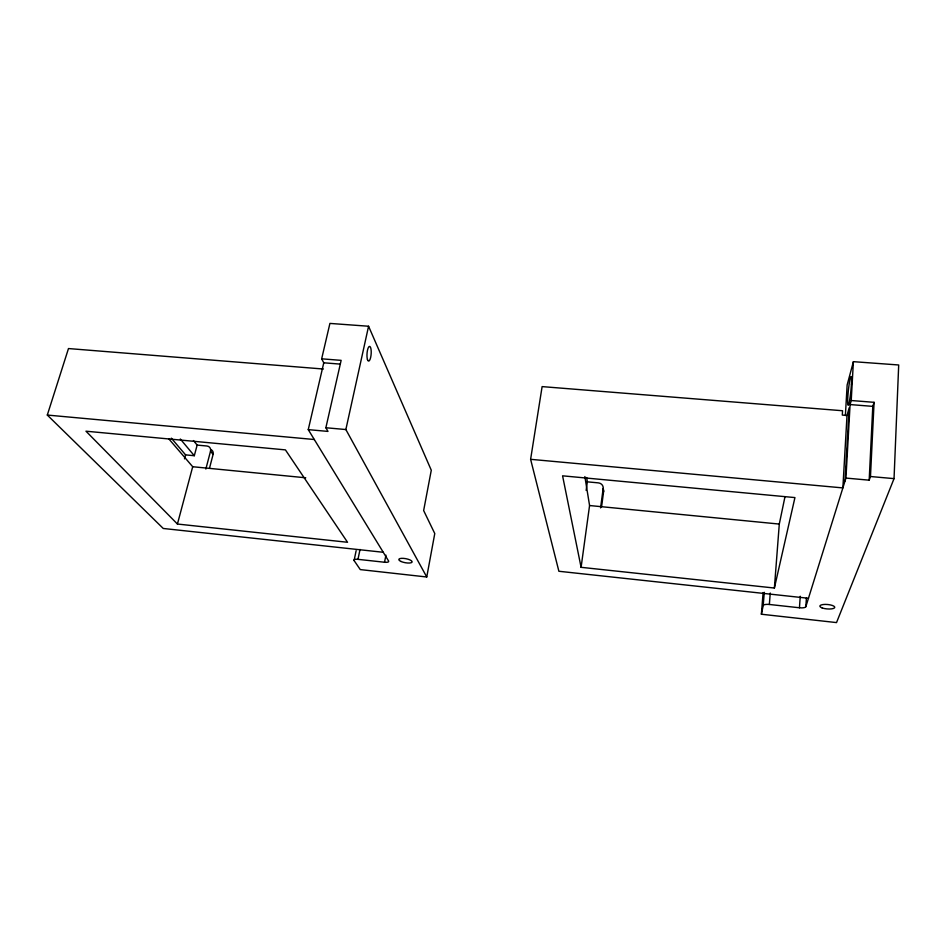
<?xml version="1.0" encoding="UTF-8"?>
<svg xmlns="http://www.w3.org/2000/svg" width="946" height="946" viewBox="0 0 946 946"><rect width="100%" height="100%" fill="white"/><g stroke="black" fill="none" stroke-linecap="round" stroke-linejoin="round"><path stroke-width="1.42" d="M763.115 592.574L761.388 614.226L836.524 622.586L894.041 478.629L898.7 364.979L853.398 361.668L847.143 384.975L845.381 415.531M845.937 478.073L869.185 480.178L872.791 406.366L874.08 402.322L851.223 400.525L850.087 404.569L845.937 478.073L805.838 606.693A5.913 1.762 5.2 0 1 799.453 607.77L769.358 604.47A5.806 1.738 5.7 0 0 763.209 605.546L761.388 614.226M869.185 480.178L870.474 476.524L874.08 402.322M851.223 400.525L853.398 361.668M847.013 415.46L842.874 487.911L530.611 459.318L542.117 386.607L842.555 410.741L842.307 415.081L847.013 415.46L849.177 407.797L845.026 480.994M805.838 606.693L806.418 598.026M799.453 607.77L800.245 596.252M769.358 604.47L770.257 593.024M774.384 588.034L794.936 497.584L562.574 475.826L581.092 567.316L774.384 588.034L779.291 524.072L785.003 496.615M763.209 605.546L764.262 592.314M600.58 507.896L603.181 488.479A5.57 5.108 -7.3 0 0 598.345 482.874L587.348 481.845L586.662 477.529M601.573 506.843L603.595 491.66L603.181 488.479M581.092 567.316L589.571 505.531L584.865 476.559M586.153 490.418L587.348 481.845M426.752 576.989L434.77 533.544L423.642 510.556L431.281 470.233L368.573 326.24L329.918 323.414L321.664 358.818L323.769 362.803L308.254 429.638L388.605 561.025A5.38 1.608 11 0 1 384.525 562.243L357.978 559.334A5.333 1.573 11.3 0 0 354.088 560.552L360.272 569.587L426.752 576.989L345.858 429.543L368.573 326.24M384.525 562.243L385.944 555.148M357.978 559.334L360.024 549.449M354.088 560.552L356.134 550.702M308.254 429.638L328.002 431.411L325.873 427.746L341.139 360.355L321.664 358.818M205.85 469.05L210.52 451.195A5.286 4.482 -34.5 0 0 206.89 446.004L197.146 445.093L193.445 440.552M209.527 468.069L213.098 454.399A5.25 4.47 -34.5 0 0 210.686 449.504M171.332 438.164L185.57 454.872L194.308 455.712L197.146 445.093M177.434 524.037L85.968 431.199L285.42 449.882L347.537 542.271L177.434 524.037L192.7 466.733L168.873 438.944M184.494 458.857L185.57 454.872M383.248 552.275L163.256 528.471L47.3 415.058L68.479 348.554L323.366 369.023M323.769 362.803L340.359 364.115M850.087 404.569L872.791 406.366M325.873 427.746L345.858 429.543M870.474 476.524L894.041 478.629M47.3 415.058L314.297 439.512M192.7 466.733L305.747 477.789M589.571 505.531L779.291 524.072M808.463 598.274L558.885 571.266L530.611 459.318M180.308 439.003L194.308 455.712M210.52 451.195L213.098 454.399M603.193 489.058A5.534 5.085 -7.2 0 1 603.595 491.66M851.412 384.123L851.163 387.671A14.438 1.265 -84.1 0 1 848.444 404.947A14.379 1.076 -88.4 0 1 847.675 403.031A14.438 1.265 -84.1 0 1 850.277 378.294L850.726 376.957A14.438 1.265 -84.1 0 1 851.412 384.123M367.474 359.634L367.166 358.286A7.391 2.081 -86.1 0 1 367.947 348.566A7.391 2.081 -86.1 0 1 370.726 347.892L371.021 349.251A7.391 2.081 -86.1 0 1 370.241 358.924A7.391 2.081 -86.1 0 1 367.474 359.634M822.133 607.923A7.509 2.235 4.9 0 0 834.573 607.805A7.509 2.235 4.9 0 0 825.231 604.399A7.509 2.235 4.9 0 0 822.133 607.923M401.033 561.475A6.788 2.046 10.7 0 0 412.007 562.22A6.788 2.046 10.7 0 0 403.351 558.353A6.788 2.046 10.7 0 0 401.033 561.475"/></g></svg>
